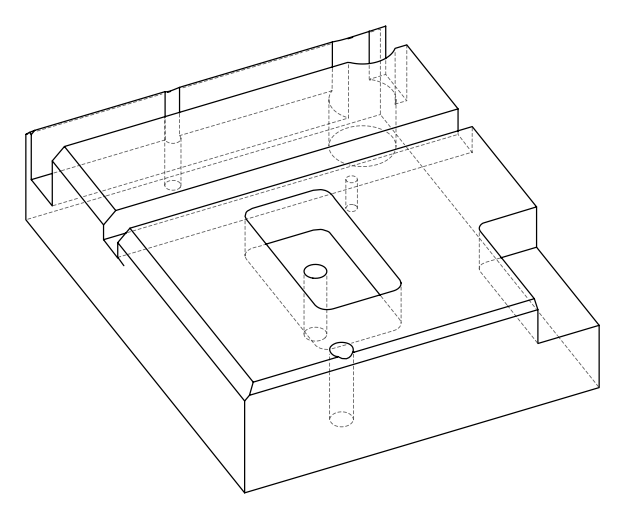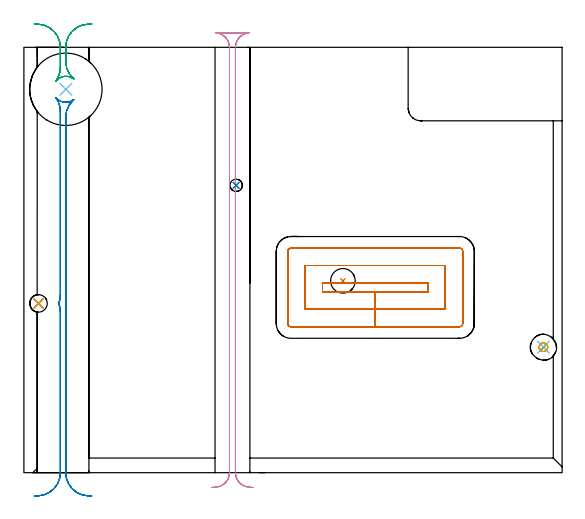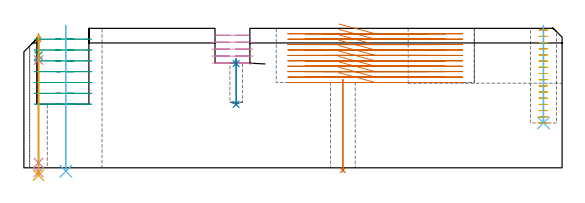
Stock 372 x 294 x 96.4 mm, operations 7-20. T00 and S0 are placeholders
(PLAN: 20 operations, 12 tool changes, 76 min)
(1 AREA_MILL | FG_CHAMFER_SURFACE | UGT0205_001 | 3.01 min | 5052 mm3)
(2 AREA_MILL_1 | FG_CHAMFER_SURFACE_1 | UGT0205_001 | 0.18 min | 712 mm3)
(3 AREA_MILL_2 | FG_CHAMFER_SURFACE_2 | UGT0205_001 | 5.86 min | 4584 mm3)
(4 AREA_MILL_3 | FG_CHAMFER_SURFACE_3 | UGT0205_001 | 9.36 min | 37914 mm3)
(5 AREA_MILL_4 | FG_CHAMFER_SURFACE_4 | UGT0205_001 | 7.07 min | 11173 mm3)
(6 MILL_CORNER_NOTCH_RECTANGULAR | CORNER_NOTCH_RECTANGULAR | NXT0201_012 | Follow Part, ap 4, ae 75% | 12.81 min | 204169 mm3)
(7 MILL_RECTANGULAR_POCKET | POCKET_RECTANGULAR_STRAIGHT | NXT0201_012 | Follow Part, ap 4, ae 75% | 16.77 min | 356655 mm3)
(8 MILL_RECTANGULAR_SLOT | SLOT_RECTANGULAR | UGT0201_004 | Follow Part, ap 8, ae 75% | 8.34 min | 511738 mm3)
(9 MILL_RECTANGULAR_SLOT_1 | SLOT_RECTANGULAR_1 | UGT0201_004 | Follow Part, ap 8, ae 75% | 1.73 min | 43128 mm3)
(10 MILL_RECTANGULAR_SLOT_2 | SLOT_RECTANGULAR_2 | UGT0201_094 | Follow Part, ap 5, ae 75% | 6.83 min | 169432 mm3)
(11 MILL_BLIND_HOLE_FROM_SOLID_MATERIAL | STEP1POCKET | NXT0201_011 | Spiral | 2.07 min | 16505 mm3)
(12 BORE_BLIND_HOLE | STEP1POCKET | UGT0332_075 | 0.27 min | 0 mm3)
(13 SPOT_DRILL | STEP1HOLE | NXT0321_9005460120000 | 0.03 min | 0 mm3)
(14 SPOT_DRILL_1 | STEP1POCKET_1 | NXT0321_9005460120000 | 0.03 min | 50 mm3)
(15 DRILL_BLIND_HOLE_INTO_CENTER | STEP1HOLE | UGT0301_198 | 0.06 min | 101 mm3)
(16 GUN_DRILL_THROUGH_HOLE | STEP1HOLE | UGT0307_003 | 0.44 min | 1870 mm3)
(17 DRILL_TO_ENLARGE_THROUGH_HOLE | STEP1HOLE | UGT0301_230 | 0.39 min | 4607 mm3)
(18 INDEXABLE_INSERT_DRILL_THROUGH_HOLE_FROM_SOLID | STEP1HOLE_1 | NXT0302_038 | 0.4 min | 91958 mm3)
(19 INDEXABLE_INSERT_DRILL_THROUGH_HOLE_FROM_SOLID_1 | STEP1HOLE_2 | NXT0302_005 | 0.26 min | 13347 mm3)
(20 DRILL_BLIND_HOLE_INTO_CENTER_1 | STEP1POCKET_1 | NXT0301_057 | 0.13 min | 1621 mm3)
(TOOL UGT0205_001 | Chamfer Mill 20 x 3 x 45 deg. | D20 FL50 Z2)
(TOOL NXT0201_012 | ENDMILL 16mm [2P460-1600-NA 1630] | D16 FL38 Z6)
(TOOL UGT0201_004 | End Mill 32 mm | D32 FL53 Z6)
(TOOL UGT0201_094 | End mill 20 mm | D20 FL38 Z4)
(TOOL NXT0201_011 | ENDMILL 12mm [2P460-1200-NA 1630] | D12 FL38 Z6)
(TOOL UGT0332_075 | 17.75 mm Rough Boring Bar | D17.75)
(TOOL NXT0321_9005460120000 | NC Spot Drill, 142deg, 12mm, Carbide, Uncoated | D12 PA142 FL30 Z2)
(TOOL UGT0301_198 | Twist Drill 7.9 mm | D7.9 PA118 FL73 Z2)
(TOOL UGT0307_003 | Gun Drill 7 mm | D7 PA130 FL24 Z1)
(TOOL UGT0301_230 | Twist Drill 12.1 mm | D12.1 PA118 FL98 Z2)
(TOOL NXT0302_038 | Index. Insert Drill 50mm [880-D5000L50-04] | D50 PA176 FL200 Z2)
(TOOL NXT0302_005 | Index. Insert Drill 17mm [880-D1700L20-05] | D17 PA176 FL85 Z2)
(TOOL NXT0301_057 | Carbide Drill 8.6mm [860.1-0860-026A1-MM 2214] | D8.6 PA140 FL47 Z2)
(OP 7 MILL_RECTANGULAR_POCKET)
G17 G21 G94 G90
T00 M6
G54
G17 G0 G90 X217.696 Y124.9 S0 M3
G43 Z106.4 H1
Z99.4
G94 G1 X242.85 Z92.66 F250.
X279.3 F500.
Y131.2
X206.4
Y124.9
X242.85
Y112.9
X291.3
Y143.2
X194.4
Y112.9
X242.85
Y100.9
X301.1
G3 X303.3 Y103.1 R2.2
G1 Y153.
G3 X301.1 Y155.2 R2.2
G1 X184.6
G3 X182.4 Y153. R2.2
G1 Y103.1
G3 X184.6 Y100.9 R2.2
G1 X242.85
X243.85
G0 X217.696 Y124.9 Z95.66
G1 X242.85 Z88.92 F250.
X279.3 F500.
Y131.2
X206.4
Y124.9
X242.85
Y112.9
X291.3
Y143.2
X194.4
Y112.9
X242.85
Y100.9
X301.1
G3 X303.3 Y103.1 R2.2
G1 Y153.
G3 X301.1 Y155.2 R2.2
G1 X184.6
G3 X182.4 Y153. R2.2
G1 Y103.1
G3 X184.6 Y100.9 R2.2
G1 X242.85
X243.85
G0 X217.696 Y124.9 Z91.92
G1 X242.85 Z85.18 F250.
X279.3 F500.
Y131.2
X206.4
Y124.9
X242.85
Y112.9
X291.3
Y143.2
X194.4
Y112.9
X242.85
Y100.9
X301.1
G3 X303.3 Y103.1 R2.2
G1 Y153.
G3 X301.1 Y155.2 R2.2
G1 X184.6
G3 X182.4 Y153. R2.2
G1 Y103.1
G3 X184.6 Y100.9 R2.2
G1 X242.85
X243.85
G0 X217.696 Y124.9 Z88.18
G1 X242.85 Z81.44 F250.
X279.3 F500.
Y131.2
X206.4
Y124.9
X242.85
Y112.9
X291.3
Y143.2
X194.4
Y112.9
X242.85
Y100.9
X301.1
G3 X303.3 Y103.1 R2.2
G1 Y153.
G3 X301.1 Y155.2 R2.2
G1 X184.6
G3 X182.4 Y153. R2.2
G1 Y103.1
G3 X184.6 Y100.9 R2.2
G1 X242.85
X243.85
G0 X217.696 Y124.9 Z84.44
G1 X242.85 Z77.7 F250.
X279.3 F500.
Y131.2
X206.4
Y124.9
X242.85
Y112.9
X291.3
Y143.2
X194.4
Y112.9
X242.85
Y100.9
X301.1
G3 X303.3 Y103.1 R2.2
G1 Y153.
G3 X301.1 Y155.2 R2.2
G1 X184.6
G3 X182.4 Y153. R2.2
G1 Y103.1
G3 X184.6 Y100.9 R2.2
G1 X242.85
X243.85
G0 X217.696 Y124.9 Z80.7
G1 X242.85 Z73.96 F250.
X279.3 F500.
Y131.2
X206.4
Y124.9
X242.85
Y112.9
X291.3
Y143.2
X194.4
Y112.9
X242.85
Y100.9
X301.1
G3 X303.3 Y103.1 R2.2
G1 Y153.
G3 X301.1 Y155.2 R2.2
G1 X184.6
G3 X182.4 Y153. R2.2
G1 Y103.1
G3 X184.6 Y100.9 R2.2
G1 X242.85
X243.85
G0 X217.696 Y124.9 Z76.96
G1 X242.85 Z70.22 F250.
X279.3 F500.
Y131.2
X206.4
Y124.9
X242.85
Y112.9
X291.3
Y143.2
X194.4
Y112.9
X242.85
Y100.9
X301.1
G3 X303.3 Y103.1 R2.2
G1 Y153.
G3 X301.1 Y155.2 R2.2
G1 X184.6
G3 X182.4 Y153. R2.2
G1 Y103.1
G3 X184.6 Y100.9 R2.2
G1 X242.85
X243.85
G0 X217.696 Y124.9 Z73.22
G1 X242.85 Z66.48 F250.
X279.3 F500.
Y131.2
X206.4
Y124.9
X242.85
Y112.9
X291.3
Y143.2
X194.4
Y112.9
X242.85
Y100.9
X301.1
G3 X303.3 Y103.1 R2.2
G1 Y153.
G3 X301.1 Y155.2 R2.2
G1 X184.6
G3 X182.4 Y153. R2.2
G1 Y103.1
G3 X184.6 Y100.9 R2.2
G1 X242.85
X243.85
G0 X217.696 Y124.9 Z69.48
G1 X242.85 Z62.74 F250.
X279.3 F500.
Y131.2
X206.4
Y124.9
X242.85
Y112.9
X291.3
Y143.2
X194.4
Y112.9
X242.85
Y100.9
X301.1
G3 X303.3 Y103.1 R2.2
G1 Y153.
G3 X301.1 Y155.2 R2.2
G1 X184.6
G3 X182.4 Y153. R2.2
G1 Y103.1
G3 X184.6 Y100.9 R2.2
G1 X242.85
X243.85
G0 X217.696 Y124.9 Z65.74
G1 X242.85 Z59. F250.
X279.3 F500.
Y131.2
X206.4
Y124.9
X242.85
Y112.9
X291.3
Y143.2
X194.4
Y112.9
X242.85
Y100.9
X301.1
G3 X303.3 Y103.1 R2.2
G1 Y153.
G3 X301.1 Y155.2 R2.2
G1 X184.6
G3 X182.4 Y153. R2.2
G1 Y103.1
G3 X184.6 Y100.9 R2.2
G1 X242.85
X243.85
G0 Z106.4
M5
M2
(OP 8 MILL_RECTANGULAR_SLOT)
G17 G21 G94 G90
T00 M6
G54
G17 G0 G90 X45.809 Y-16.253 S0 M3
G43 Z106.4 H0
Z88.914
G94 G1 X42.834 Y-15.866 F250.
G2 X28.9 Y0. R16. F500.
G1 Y245.708
G2 X34.464 Y257.836 R16.
G1 X34.458 Y257.844
G2 X22.084 Y259.241 R9.
G1 X22.076 Y259.234
G2 X25.2 Y249.737 R16.
G1 Y122.983
G2 X24.039 Y117. R16.
X25.2 Y111.017 R16.
G1 Y0.
G2 X11.265 Y-15.866 R16.
G1 X8.29 Y-16.253 F250.
G0 X46.915 Y-16.154 Z81.429
G1 X43.921 Y-15.97
G2 X28.9 Y0. R16. F500.
G1 Y245.708
G2 X34.464 Y257.836 R16.
G1 X34.458 Y257.844
G2 X22.084 Y259.241 R9.
G1 X22.076 Y259.234
G2 X25.2 Y249.737 R16.
G1 Y122.983
G2 X24.039 Y117. R16.
X25.2 Y111.017 R16.
G1 Y0.
G2 X10.179 Y-15.97 R16.
G1 X7.185 Y-16.154 F250.
G0 X46.915 Z73.943
G1 X43.921 Y-15.97
G2 X28.9 Y0. R16. F500.
G1 Y245.708
G2 X34.464 Y257.836 R16.
G1 X34.458 Y257.844
G2 X22.084 Y259.241 R9.
G1 X22.076 Y259.234
G2 X25.2 Y249.737 R16.
G1 Y122.983
G2 X24.039 Y117. R16.
X25.2 Y111.017 R16.
G1 Y0.
G2 X10.179 Y-15.97 R16.
G1 X7.185 Y-16.154 F250.
G0 X46.915 Z66.457
G1 X43.921 Y-15.97
G2 X28.9 Y0. R16. F500.
G1 Y245.708
G2 X34.464 Y257.836 R16.
G1 X34.458 Y257.844
G2 X22.084 Y259.241 R9.
G1 X22.076 Y259.234
G2 X25.2 Y249.737 R16.
G1 Y122.983
G2 X24.039 Y117. R16.
X25.2 Y111.017 R16.
G1 Y0.
G2 X10.179 Y-15.97 R16.
G1 X7.185 Y-16.154 F250.
G0 X46.915 Z58.971
G1 X43.921 Y-15.97
G2 X28.9 Y0. R16. F500.
G1 Y245.708
G2 X34.464 Y257.836 R16.
G1 X34.458 Y257.844
G2 X22.084 Y259.241 R9.
G1 X22.076 Y259.234
G2 X25.2 Y249.737 R16.
G1 Y122.983
G2 X24.039 Y117. R16.
X25.2 Y111.017 R16.
G1 Y0.
G2 X10.179 Y-15.97 R16.
G1 X7.185 Y-16.154 F250.
G0 X46.915 Z51.486
G1 X43.921 Y-15.97
G2 X28.9 Y0. R16. F500.
G1 Y245.708
G2 X34.464 Y257.836 R16.
G1 X34.458 Y257.844
G2 X22.084 Y259.241 R9.
G1 X22.076 Y259.234
G2 X25.2 Y249.737 R16.
G1 Y122.983
G2 X24.039 Y117. R16.
X25.2 Y111.017 R16.
G1 Y0.
G2 X10.179 Y-15.97 R16.
G1 X7.185 Y-16.154 F250.
G0 X46.915 Z44.
G1 X43.921 Y-15.97
G2 X28.9 Y0. R16. F500.
G1 Y245.708
G2 X34.464 Y257.836 R16.
G1 X34.458 Y257.844
G2 X22.084 Y259.241 R9.
G1 X22.076 Y259.234
G2 X25.2 Y249.737 R16.
G1 Y122.983
G2 X24.039 Y117. R16.
X25.2 Y111.017 R16.
G1 Y0.
G2 X10.179 Y-15.97 R16.
G1 X7.185 Y-16.154 F250.
G0 Z106.4
M5
M2
(OP 9 MILL_RECTANGULAR_SLOT_1)
G17 G21 G94 G90
T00 M6
G54
G17 G0 G90 X7.185 Y310.154 S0 M3
G43 Z106.4 H0
Z88.914
G94 G1 X10.179 Y309.97 F250.
G2 X25.2 Y294. R16. F500.
G1 Y280.263
G2 X22.076 Y270.766 R16.
G1 X22.084 Y270.759
G2 X34.458 Y272.156 R9.
G1 X34.464 Y272.164
G2 X28.9 Y284.292 R16.
G1 Y294.
G2 X43.921 Y309.97 R16.
G1 X46.915 Y310.154 F250.
G0 X7.185 Z81.429
G1 X10.179 Y309.97
G2 X25.2 Y294. R16. F500.
G1 Y280.263
G2 X22.076 Y270.766 R16.
G1 X22.084 Y270.759
G2 X34.458 Y272.156 R9.
G1 X34.464 Y272.164
G2 X28.9 Y284.292 R16.
G1 Y294.
G2 X43.921 Y309.97 R16.
G1 X46.915 Y310.154 F250.
G0 X7.185 Z73.943
G1 X10.179 Y309.97
G2 X25.2 Y294. R16. F500.
G1 Y280.263
G2 X22.076 Y270.766 R16.
G1 X22.084 Y270.759
G2 X34.458 Y272.156 R9.
G1 X34.464 Y272.164
G2 X28.9 Y284.292 R16.
G1 Y294.
G2 X43.921 Y309.97 R16.
G1 X46.915 Y310.154 F250.
G0 X7.185 Z66.457
G1 X10.179 Y309.97
G2 X25.2 Y294. R16. F500.
G1 Y280.263
G2 X22.076 Y270.766 R16.
G1 X22.084 Y270.759
G2 X34.458 Y272.156 R9.
G1 X34.464 Y272.164
G2 X28.9 Y284.292 R16.
G1 Y294.
G2 X43.921 Y309.97 R16.
G1 X46.915 Y310.154 F250.
G0 X7.185 Z58.971
G1 X10.179 Y309.97
G2 X25.2 Y294. R16. F500.
G1 Y280.263
G2 X22.076 Y270.766 R16.
G1 X22.084 Y270.759
G2 X34.458 Y272.156 R9.
G1 X34.464 Y272.164
G2 X28.9 Y284.292 R16.
G1 Y294.
G2 X43.921 Y309.97 R16.
G1 X46.915 Y310.154 F250.
G0 X7.185 Z51.486
G1 X10.179 Y309.97
G2 X25.2 Y294. R16. F500.
G1 Y280.263
G2 X22.076 Y270.766 R16.
G1 X22.084 Y270.759
G2 X34.458 Y272.156 R9.
G1 X34.464 Y272.164
G2 X28.9 Y284.292 R16.
G1 Y294.
G2 X43.921 Y309.97 R16.
G1 X46.915 Y310.154 F250.
G0 X7.185 Z44.
G1 X10.179 Y309.97
G2 X25.2 Y294. R16. F500.
G1 Y280.263
G2 X22.076 Y270.766 R16.
G1 X22.084 Y270.759
G2 X34.458 Y272.156 R9.
G1 X34.464 Y272.164
G2 X28.9 Y284.292 R16.
G1 Y294.
G2 X43.921 Y309.97 R16.
G1 X46.915 Y310.154 F250.
G0 Z106.4
M5
M2
(OP 10 MILL_RECTANGULAR_SLOT_2)
G17 G21 G94 G90
T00 M6
G54
G17 G0 G90 X155.656 Y-10.426 S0 M3
G43 Z106.4 H0
Z91.6
G94 G1 X152.832 Y-9.416 F250.
G2 X146.2 Y0. R10. F500.
G1 Y294.
G2 X155.426 Y303.97 R10.
G1 Y304.
X132.874
Y303.97
G2 X142.1 Y294. R10.
G1 Y0.
G2 X135.457 Y-9.42 R10.
G1 X132.631 Y-10.427 F250.
G0 X158.249 Y-10.237 Z86.8
G1 X155.263 Y-9.956
G2 X146.2 Y0. R10. F500.
G1 Y294.
G2 X155.426 Y303.97 R10.
G1 Y304.
X132.874
Y303.97
G2 X142.1 Y294. R10.
G1 Y0.
G2 X132.998 Y-9.96 R10.
G1 X130.01 Y-10.229 F250.
G0 X158.417 Y-10.202 Z82.
G1 X155.426 Y-9.97
G2 X146.2 Y0. R10. F500.
G1 Y294.
G2 X155.426 Y303.97 R10.
G1 Y304.
X132.874
Y303.97
G2 X142.1 Y294. R10.
G1 Y0.
G2 X132.874 Y-9.97 R10.
G1 X129.883 Y-10.202 F250.
G0 X158.417 Z77.2
G1 X155.426 Y-9.97
G2 X146.2 Y0. R10. F500.
G1 Y294.
G2 X155.426 Y303.97 R10.
G1 Y304.
X132.874
Y303.97
G2 X142.1 Y294. R10.
G1 Y0.
G2 X132.874 Y-9.97 R10.
G1 X129.883 Y-10.202 F250.
G0 X158.417 Z72.4
G1 X155.426 Y-9.97
G2 X146.2 Y0. R10. F500.
G1 Y294.
G2 X155.426 Y303.97 R10.
G1 Y304.
X132.874
Y303.97
G2 X142.1 Y294. R10.
G1 Y0.
G2 X132.874 Y-9.97 R10.
G1 X129.883 Y-10.202 F250.
G0 Z106.4
M5
M2
(OP 11 MILL_BLIND_HOLE_FROM_SOLID_MATERIAL)
G17 G21 G94 G90
T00 M6
G54
G17 G0 G90 X359.1 Y86.7 S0 M3
G43 Z106.4 H1
Z95.125
G94 G3 X359.175 Y89.575 R1.438 F250.
X356.154 Y86.854 R2.875
X358.946 Y83.754 R2.95
X356.154 Y86.854 R-2.95
X357.55 Y85.304 R1.475
X359.1 Y86.7 R1.475
G0 Z90.85
G3 X359.175 Y89.575 R1.438
X356.154 Y86.854 R2.875
X358.946 Y83.754 R2.95
X356.154 Y86.854 R-2.95
X357.55 Y85.304 R1.475
X359.1 Y86.7 R1.475
G0 Z86.575
G3 X359.175 Y89.575 R1.438
X356.154 Y86.854 R2.875
X358.946 Y83.754 R2.95
X356.154 Y86.854 R-2.95
X357.55 Y85.304 R1.475
X359.1 Y86.7 R1.475
G0 Z82.3
G3 X359.175 Y89.575 R1.438
X356.154 Y86.854 R2.875
X358.946 Y83.754 R2.95
X356.154 Y86.854 R-2.95
X357.55 Y85.304 R1.475
X359.1 Y86.7 R1.475
G0 Z78.025
G3 X359.175 Y89.575 R1.438
X356.154 Y86.854 R2.875
X358.946 Y83.754 R2.95
X356.154 Y86.854 R-2.95
X357.55 Y85.304 R1.475
X359.1 Y86.7 R1.475
G0 Z73.75
G3 X359.175 Y89.575 R1.438
X356.154 Y86.854 R2.875
X358.946 Y83.754 R2.95
X356.154 Y86.854 R-2.95
X357.55 Y85.304 R1.475
X359.1 Y86.7 R1.475
G0 Z69.475
G3 X359.175 Y89.575 R1.438
X356.154 Y86.854 R2.875
X358.946 Y83.754 R2.95
X356.154 Y86.854 R-2.95
X357.55 Y85.304 R1.475
X359.1 Y86.7 R1.475
G0 Z65.2
G3 X359.175 Y89.575 R1.438
X356.154 Y86.854 R2.875
X358.946 Y83.754 R2.95
X356.154 Y86.854 R-2.95
X357.55 Y85.304 R1.475
X359.1 Y86.7 R1.475
G0 Z60.925
G3 X359.175 Y89.575 R1.438
X356.154 Y86.854 R2.875
X358.946 Y83.754 R2.95
X356.154 Y86.854 R-2.95
X357.55 Y85.304 R1.475
X359.1 Y86.7 R1.475
G0 Z56.65
G3 X359.175 Y89.575 R1.438
X356.154 Y86.854 R2.875
X358.946 Y83.754 R2.95
X356.154 Y86.854 R-2.95
X357.55 Y85.304 R1.475
X359.1 Y86.7 R1.475
G0 Z52.375
G3 X359.175 Y89.575 R1.438
X356.154 Y86.854 R2.875
X358.946 Y83.754 R2.95
X356.154 Y86.854 R-2.95
X357.55 Y85.304 R1.475
X359.1 Y86.7 R1.475
G0 Z48.1
G3 X359.175 Y89.575 R1.438
X356.154 Y86.854 R2.875
X358.946 Y83.754 R2.95
X356.154 Y86.854 R-2.95
X357.55 Y85.304 R1.475
X359.1 Y86.7 R1.475
G0 Z43.825
G3 X359.175 Y89.575 R1.438
X356.154 Y86.854 R2.875
X358.946 Y83.754 R2.95
X356.154 Y86.854 R-2.95
X357.55 Y85.304 R1.475
X359.1 Y86.7 R1.475
G0 Z39.55
G3 X359.175 Y89.575 R1.438
X356.154 Y86.854 R2.875
X358.946 Y83.754 R2.95
X356.154 Y86.854 R-2.95
X357.55 Y85.304 R1.475
X359.1 Y86.7 R1.475
G0 Z35.275
G3 X359.175 Y89.575 R1.438
X356.154 Y86.854 R2.875
X358.946 Y83.754 R2.95
X356.154 Y86.854 R-2.95
X357.55 Y85.304 R1.475
X359.1 Y86.7 R1.475
G0 Z31.
G3 X359.175 Y89.575 R1.438
X356.154 Y86.854 R2.875
X358.946 Y83.754 R2.95
X356.154 Y86.854 R-2.95
X357.55 Y85.304 R1.475
X359.1 Y86.7 R1.475
G0 Z106.4
M5
M2
(OP 12 BORE_BLIND_HOLE)
G17 G21 G94 G90
T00 M6
G54
G17 G0 G90 X359.1 Y86.7 S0 M3
G43 Z106.4 H0
G94 G85 G98 Z31. F250. R98.4
G80
M5
M2
(OP 13 SPOT_DRILL)
G17 G21 G94 G90
T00 M6
G54
G17 G0 G90 X10.1 Y117. S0 M3
G43 Z106.4 H0
G94 G81 G98 Z88.879 F250. R92.4
G80
M5
M2
(OP 14 SPOT_DRILL_1)
G17 G21 G94 G90
T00 M6
G54
G17 G0 G90 X146.7 Y198.6 S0 M3
G43 Z106.4 H0
G94 G81 G98 Z72.03 F250. R75.4
G80
M5
M2
(OP 15 DRILL_BLIND_HOLE_INTO_CENTER)
G17 G21 G94 G90
T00 M6
G54
G17 G0 G90 X10.1 Y117. S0 M3
G43 Z106.4 H0
G94 G81 G98 Z77.55 F250. R91.4
G80
M5
M2
(OP 16 GUN_DRILL_THROUGH_HOLE)
G17 G21 G94 G90
T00 M6
G54
G17 G0 G90 X10.1 Y117. M8
G43 Z106.4 H0
Z87.367
S716 M3
G94 G1 Z74.521 F125. M26
G4 X.084
Z3.5 F250.
G4 X.084
Z-3.132 F125.
G4 X.084
M5
M9
G0 Z87.367
Z106.4
M2
(OP 17 DRILL_TO_ENLARGE_THROUGH_HOLE)
G17 G21 G94 G90
T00 M6
G54
G17 G0 G90 X10.1 Y117. S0 M3
G43 Z106.4 H0
G94 G73 G98 Z-5.135 F250. Q11.817 R91.4
G80
M5
M2
(OP 18 INDEXABLE_INSERT_DRILL_THROUGH_HOLE_FROM_SOLID)
G17 G21 G94 G90
T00 M6
G54
G17 G0 G90 X29. Y265. S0 M3
G43 Z106.4 H1
G94 G81 G98 Z-2.373 F250. R98.4
G80
M5
M2
(OP 19 INDEXABLE_INSERT_DRILL_THROUGH_HOLE_FROM_SOLID_1)
G17 G21 G94 G90
T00 M6
G54
G17 G0 G90 X220.5 Y132.6 S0 M3
G43 Z106.4 H1
G94 G81 G98 Z-1.797 F250. R61.
G80
M5
M2
(OP 20 DRILL_BLIND_HOLE_INTO_CENTER_1)
G17 G21 G94 G90
T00 M6
G54
G17 G0 G90 X146.7 Y198.6 S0 M3
G43 Z106.4 H1
G94 G81 G98 Z43.8 F250. R74.4
G80
M5
M2
